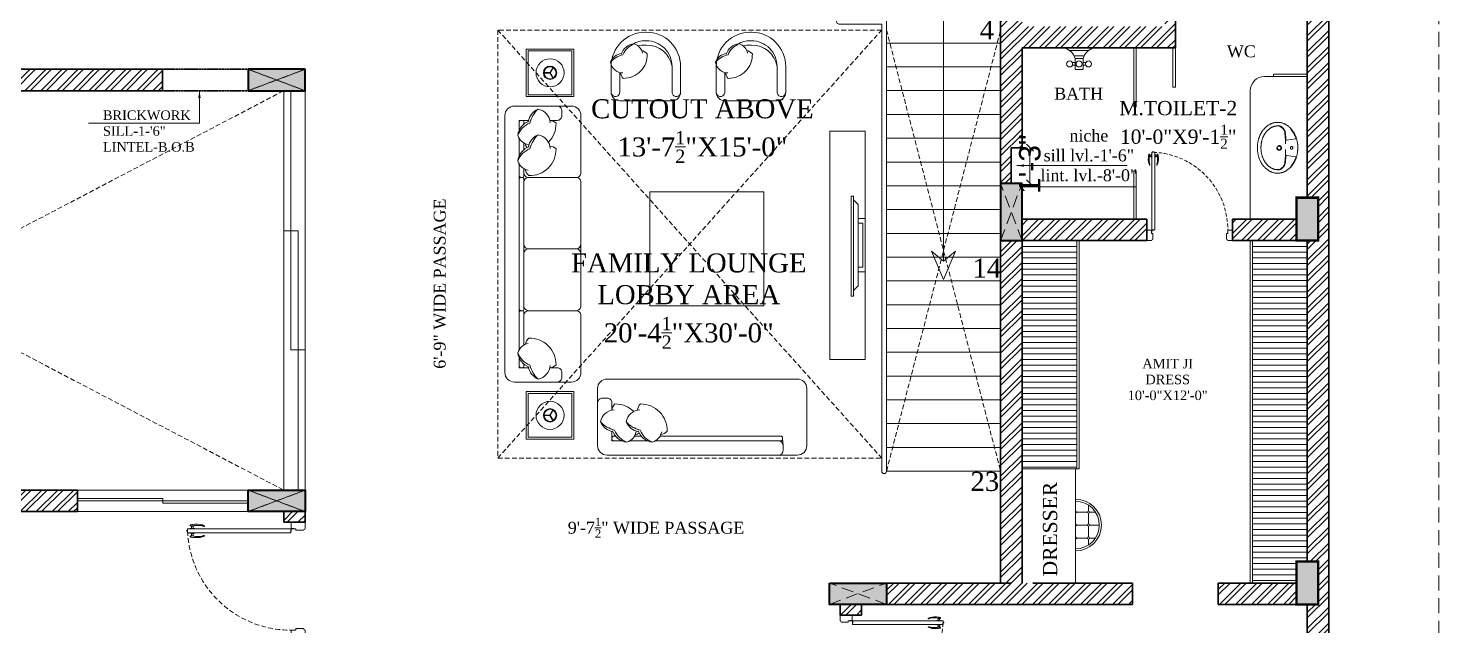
# Model space of a CAD drawing. Header units: inches. Extents: x -61 to 4103, y -308 to 989.
# Drawn here: x 653 to 1246, y 258 to 509 of the extents above; entities that cross this region are included whole.
import ezdxf

# ---------------------------------------------------------------- set-up
doc = ezdxf.new("R2010")
doc.units = ezdxf.units.IN
doc.set_wipeout_variables(frame=1)
doc.header["$PDMODE"] = 3
for name, pattern in [('AR-01-R0-COLUMN LAYOUT$0$$0$HIDDEN', [0.375, 0.25, -0.125]), ('AR-01-R0-COLUMN LAYOUT$0$$2$$0$HIDDEN', [0.375, 0.25, -0.125]), ('AR-01-R0-COLUMN LAYOUT$0$HIDDEN', [9.525, 6.35, -3.175]), ('HIDDEN', [0.375, 0.25, -0.125])]:
    doc.linetypes.add(name, pattern=pattern)
doc.layers.get('0').update_dxf_attribs({"lineweight": 0})
for name, color, linetype, lineweight in [('A-DIM', 3, 'Continuous', 9), ('A-DOOR', 34, 'Continuous', 13), ('A-FIXTURE', 30, 'Continuous', 13), ('A-HATCH', 8, 'Continuous', 0), ('A-RAILING', 120, 'Continuous', 13), ('A-STAIR', 5, 'Continuous', 9), ('A-TEXT', 2, 'Continuous', 13), ('A-WALL', 1, 'Continuous', 35), ('A-WINDOW', 4, 'Continuous', 9), ('AR-01-R0-COLUMN LAYOUT$0$A-COMMON WALL', 1, 'Continuous', 0), ('AR-01-R0-COLUMN LAYOUT$0$A-HIDDEN', 8, 'AR-01-R0-COLUMN LAYOUT$0$$2$$0$HIDDEN', 9), ('AR-01-R0-COLUMN LAYOUT$0$S-BEAM PLINTH', 3, 'AR-01-R0-COLUMN LAYOUT$0$HIDDEN', 9), ('AR-01-R0-COLUMN LAYOUT$0$S-COLUMN FIRST FLOOR', 6, 'Continuous', 40), ('AR-01-R0-COLUMN LAYOUT$0$S-COLUMN GROUND FLOOR', 6, 'Continuous', 40), ('AR-01-R0-COLUMN LAYOUT$0$S-COLUMN HATCH FIRST FLOOR', 8, 'Continuous', 9), ('AR-01-R0-COLUMN LAYOUT$0$S-COLUMN HATCH GROUND FLOOR', 8, 'Continuous', 9), ('AR-01-R0-COLUMN LAYOUT$0$S-COLUMN HATCH SECOND FLOOR', 8, 'Continuous', 9), ('AR-01-R0-COLUMN LAYOUT$0$S-COLUMN S.F. HIDDEN', 8, 'AR-01-R0-COLUMN LAYOUT$0$$0$HIDDEN', 9), ('AR-01-R0-COLUMN LAYOUT$0$S-COLUMN TERRACE FLOOR HIDDEN', 8, 'AR-01-R0-COLUMN LAYOUT$0$$0$HIDDEN', 9)]:
    doc.layers.add(name, color=color, linetype=linetype, lineweight=lineweight)
doc.layers.add('A-FURNITURE', color=35, linetype='Continuous', lineweight=13, true_color=0xab6a54)
doc.styles.get("Standard").update_dxf_attribs({"font": 'arial.ttf', "height": 9})
doc.styles.add('STYLE1', font='romantic.ttf', dxfattribs={"height": 6})
doc.dimstyles.get("Standard").update_dxf_attribs({"dimtxt": 18, "dimasz": 6, "dimexe": 0, "dimexo": 6, "dimgap": 0.09, "dimtad": 0, "dimtih": 1, "dimtoh": 1, "dimdec": 1, "dimzin": 0, "dimdsep": 46, "dimlunit": 4, "dimtxsty": 'Standard', "dimblk": 'OBLIQUE', "dimcen": 0.09, "dimclrd": 256, "dimclre": 256, "dimclrt": 256, "dimadec": 0, "dimazin": 0, "dimtfac": 1, "dimtdec": 1, "dimtofl": 0, "dimtmove": 1, "dimatfit": 3, "dimfxl": 1, "dimtolj": 1, "dimtzin": 0, "dimlwd": -1, "dimlwe": -1, "dimarcsym": 0})
pattern_1 = [(45, (4.5, -0.0001), (-3.367596, 3.367596), []), (45, (6.745, -0.0001), (-3.367596, 3.367596), [])]

# ---------------------------------------------------------------- blocks, each defined once
blk = doc.blocks.new('handle_')
for p, q in [((-0.75, 0), (0.75, 0)), ((-3.84, -0.87), (-3.85, -0.92)), ((-0.75, -0.13), (-0.75, 0)), ((-0.75, -0.13), (0.75, -0.13)), ((-0.31, -0.13), (-0.31, -0.13)), ((0.3, -0.96), (-0.3, -0.96)), ((-0.29, -0.15), (0.29, -0.15)), ((-0.25, -0.9), (-0.25, -0.15)), ((-0.25, -0.9), (0.25, -0.9)), ((0.25, -0.9), (0.25, -0.15)), ((0.3, -0.96), (0.34, -0.95)), ((0.31, -0.13), (0.31, -0.13)), ((0.65, -1.05), (0.65, -1.23)), ((0.75, -0.13), (0.75, 0))]:
    blk.add_line(p, q)
for centre, radius, start, end in [((-3.78, -0.93), 0.0769, 167.6781, 262.0686), ((-3.77, -0.88), 0.0769, 88.2493, 167.6781), ((-0.3, -1.42), 0.464, 90.2821, 130.7273), ((-0.29, -0.13), 0.0185, 180, 270), ((-0.25, -0.96), 0.0532, 90, 180), ((0.25, -0.96), 0.0532, 0, 90), ((0.29, -0.13), 0.0185, 270, 360), ((0.42, -1.42), 0.478, 67.3956, 98.7522), ((0.57, -1.23), 0.0769, 278.1759, 360), ((0.57, -1.05), 0.0769, 360, 67.3956)]:
    blk.add_arc(centre, radius, start, end)
for points, knots in [([(0.58, -1.31), (0.24, -1.36), (-0.53, -1.5), (-2.81, -1.58), (-3.62, -1.04), (-3.78, -1.01), (-3.79, -1.01)], [0.064651, 0.064651, 0.064651, 0.064651, 0.450521, 1.832326, 2.246212, 2.27179, 2.27179, 2.27179, 2.27179]), ([(-0.6, -1.07), (-0.61, -1.07), (-0.62, -1.07), (-0.77, -1.09), (-0.93, -1.1), (-2.42, -1.12), (-2.75, -1.11), (-3.06, -1.04), (-3.11, -1.02), (-3.21, -0.99), (-3.25, -0.97), (-3.37, -0.91), (-3.43, -0.88), (-3.56, -0.84), (-3.61, -0.82), (-3.7, -0.81), (-3.73, -0.81), (-3.77, -0.81)], [0.667145, 0.667145, 0.667145, 0.667145, 0.681098, 0.681098, 1.004571, 1.004571, 1.651515, 1.651515, 1.812419, 1.812419, 1.988171, 1.988171, 2.163922, 2.163922, 2.251194, 2.251194, 2.323653, 2.323653, 2.323653, 2.323653])]:
    blk.add_open_spline(points, degree=3, knots=knots)
blk = doc.blocks.new("d3'")
at = {"layer": 'A-DOOR'}
for p, q in [((-3.36, 4.49), (-3.36, 37.09)), ((-2.11, 37.09), (-3.36, 37.09)), ((-2.58, 37.09), (-2.58, 37.43)), ((-2.11, 4.49), (-2.11, 37.09)), ((-3.36, 4.49), (-2.11, 4.49)), ((-36, 0), (-36, 4.4)), ((-34.03, 4.4), (-36, 4.4)), ((-34.03, 0), (-36, 0)), ((-34.03, 4.4), (-34.03, 2.9)), ((-34.03, 2.9), (-33.53, 2.9)), ((-34.03, 0.14), (-34.03, 0)), ((-33.53, 0.5), (-33.67, 0.5)), ((-33.53, 2.9), (-33.53, 0.5)), ((-2.03, 2.9), (-2.53, 2.9)), ((-2.53, 2.9), (-2.53, 0.5)), ((-2.53, 0.5), (-2.4, 0.5)), ((-2.03, 4.4), (-2.03, 2.9)), ((-2.03, 0.14), (-2.03, 0)), ((-2.03, 0), (0, 0)), ((-2, 4.4), (0, 4.4)), ((-0.75, 4.4), (-0.75, 4.4)), ((-0.75, 4.4), (-0.75, 4.4)), ((0, 0), (0, 4.4))]:
    blk.add_line(p, q, dxfattribs=at)
at = {"layer": 'A-DOOR', "lineweight": -3}
for p, q in [((-2.08, 4.49), (-2.95, 4.49)), ((-2.95, 4.47), (-2.95, 4.49)), ((-2.08, 4.47), (-2.95, 4.47)), ((-35.5, 4.4), (-35.5, 4.4)), ((-2.02, 4.41), (-2.02, 3.54)), ((-2.02, 3.54), (-2, 3.54)), ((-2, 4.41), (-2, 3.54))]:
    blk.add_line(p, q, dxfattribs=at)
blk.add_circle((-2.02, 4.47), 0.0663, dxfattribs=at)
at = {"layer": 'A-DOOR', "linetype": 'HIDDEN', "ltscale": 6}
blk.add_arc((-1.47, 4.55), 32.56, 92.2361, 180.2684, dxfattribs=at)
at = {"layer": 'A-DOOR'}
for centre, radius, start, end in [((-2.58, 37.09), 0.337, 90, 180), ((-34.03, 0.5), 0.362, 270, 0), ((-2.03, 0.5), 0.362, 180, 270)]:
    blk.add_arc(centre, radius, start, end, dxfattribs=at)
at = {"layer": 'A-DOOR', "extrusion": (0, 0, -1), "zscale": -1, "rotation": 90}
blk.add_blockref('handle_', (3.36, 35.59), dxfattribs=at)
at = {"layer": 'A-DOOR', "rotation": 90}
blk.add_blockref('handle_', (-2.11, 35.59), dxfattribs=at)
blk = doc.blocks.new('A$C60161C00')
for p, q in [((5.45, 19.29), (5.45, 16.78)), ((10.89, 21.79), (10.89, 0)), ((10.89, 20.9), (10.89, 16.78)), ((2.5, 16.34), (5.01, 16.34)), ((5.45, 15.9), (5.45, 11.33)), ((5.88, 16.34), (10.46, 16.34)), ((10.89, 15.9), (10.89, 11.33)), ((0.89, 10.89), (5.01, 10.89)), ((5.45, 10.46), (5.45, 5.88)), ((5.88, 10.89), (10.46, 10.89)), ((10.89, 10.46), (10.89, 5.88)), ((2.5, 5.45), (5.01, 5.45)), ((5.45, 5.01), (5.45, 2.5)), ((5.88, 5.45), (10.46, 5.45)), ((10.89, 5.01), (10.89, 0.89))]:
    blk.add_line(p, q)
for centre in [(5.45, 16.34), (5.45, 10.89), (5.45, 5.45)]:
    blk.add_circle(centre, 0.436)
for centre, radius in [((10.89, 10.89), 10.89), ((10.89, 10.89), 10.01), ((10.89, 16.34), 0.436), ((10.89, 10.89), 0.436), ((10.89, 5.45), 0.436)]:
    blk.add_arc(centre, radius, 90, 270)
blk = doc.blocks.new('A$C06385EDA')
at = {"color": 2}
for p, q in [((0, 10), (4.17, 5)), ((11.84, 5), (0, 10)), ((0, 0), (4.17, 5)), ((11.84, 5), (0, 0))]:
    blk.add_line(p, q, dxfattribs=at)
blk = doc.blocks.new('A$C067A41F5')
for p, q in [((117, 200.6), (116.81, 197.6)), ((18.89, 187.92), (20.3, 190.37)), ((19.11, 187.8), (20.52, 190.24)), ((19, 187.99), (16.18, 187.99)), ((19, 187.73), (16.18, 187.73)), ((18.89, 187.8), (20.3, 185.35)), ((19.11, 187.92), (20.52, 185.48)), ((19, 43.99), (16.18, 43.99)), ((19, 43.73), (16.18, 43.73)), ((18.89, 43.92), (20.3, 46.37)), ((18.89, 43.8), (20.3, 41.35)), ((19.11, 43.8), (20.52, 46.24)), ((19.11, 43.92), (20.52, 41.48))]:
    blk.add_line(p, q)
for points in [[(127, 176.6, -0.414214), (123, 172.6), (123, 172.6, 0.317837), (123, 172.6, -0.414214), (123, 172.6), (123, 172.6, 1.186185), (123, 172.6, -0.414214), (123, 172.6), (43, 172.6, -0.414214), (39, 176.6), (39, 200.6, -0.414214), (43, 204.6), (123, 204.6, -0.414214), (127, 200.6)], [(28, 173.86, -0.414214), (32, 169.86), (32, 145.86, -0.414214), (30, 143.86, -0.414214), (32, 141.86), (32, 89.86, -0.414214), (30, 87.86, -0.414214), (32, 85.86), (32, 61.86, -0.414214), (28, 57.86), (4, 57.86, -0.414214), (0, 61.86), (0, 169.86, -0.414214), (4, 173.86)], [(6, 88.66), (6, 143.06, -0.414214), (6.8, 143.86), (7.2, 143.86, -0.414214), (8, 143.06), (8, 88.66, -0.414214), (7.2, 87.86), (6.8, 87.86, -0.414214)]]:
    blk.add_lwpolyline(points, format="xyb", close=True)
for points in [[(111.9, 198.6), (115, 198.6, 0.414214), (117, 200.6), (117, 202.6, 0.414214), (115, 204.6)], [(40.27, 190.62, -0.14773), (46.12, 194.06, -0.213343), (51.28, 199.1, -0.178662)], [(46.53, 196.6), (45.8, 196.6, -0.414214), (45, 197.4), (45, 197.8, -0.414214), (45.8, 198.6)], [(49.21, 198.6), (45, 198.6), (45, 194.67, -0.414214)], [(45.31, 194.33, -0.306663), (51.28, 199.1, -0.30633), (55.17, 194.75, 0.872847)], [(45.8, 198.6), (49.21, 198.6, -0.414214)], [(51.05, 190.62, -0.14773), (56.89, 194.06, -0.213343), (62.05, 199.1, -0.178662)], [(52.53, 198.6), (59.98, 198.6, -0.414214)], [(57.3, 196.6), (54.55, 196.6, -0.414214)], [(56.48, 195.32, 0.071865), (54.8, 196.1, -7.115464)], [(55.77, 185.7, 0.165541), (57.01, 183.06, 0.425989), (68.24, 194.52, 0.121523), (65.57, 196.1, -7.115464)], [(56.08, 194.33, -0.306663), (62.05, 199.1, -0.30633), (65.95, 194.75, 0.872847)], [(63.31, 198.6), (116.01, 198.6, -0.414214), (116.81, 197.8), (116.81, 197.4, -0.414214), (116.01, 196.6), (65.32, 196.6, -0.414214)], [(46, 185.58, -0.356772), (40.27, 190.62, -0.249542), (45.47, 194.78, 9.61688)], [(56.78, 185.58, -0.356772), (51.05, 190.62, -0.249542), (56.24, 194.78, 9.61688)], [(45, 185.7), (45, 182.6, -0.414214), (43, 180.6), (41, 180.6, -0.414214), (39, 182.6)], [(45, 185.7, 0.165541), (46.23, 183.06, 0.200231), (54.17, 186.28, 0.121523)], [(13.98, 172.59, 0.14773), (10.54, 166.74, 0.213343), (5.5, 161.58)], [(19.02, 166.86, 0.356772), (13.98, 172.59, 0.249542), (9.83, 167.4)], [(22, 173.86, -0.414214), (24, 171.86), (24, 169.86, -0.414214), (22, 167.86), (18.9, 167.86)], [(10.27, 167.55, 0.306663), (5.5, 161.58, 0.30633), (9.86, 157.69)], [(8, 166.33), (8, 167.06, 0.414214), (7.2, 167.86), (6.8, 167.86, 0.414214), (6, 167.06)], [(6, 167.06), (6, 163.65, 0.412535)], [(18.9, 167.86, -0.165541), (21.54, 166.63, -0.425989), (10.09, 155.4, -0.121523), (8.51, 158.06)], [(6, 160.33), (6, 144.66, 0.414214), (6.8, 143.86), (7.2, 143.86, 0.414214), (8, 144.66), (8, 158.31, 0.412652)], [(8, 145.86, 0.414214), (10, 143.86), (30, 143.86, 0.415249)], [(8, 141.86, -0.414214), (10, 143.86)], [(8, 119.86, 0.414214), (10, 117.86)], [(8, 115.86, -0.414214), (10, 117.86), (30, 117.86, -0.41732)], [(8, 89.86, 0.414214), (10, 87.86)], [(10.27, 74.95, -0.306663), (5.5, 80.91, -0.30633), (9.86, 84.81)], [(6, 82.17), (6, 87.06, -0.414214), (6.8, 87.86), (7.2, 87.86, -0.414214), (8, 87.06), (8, 84.18, -0.126313)], [(8, 85.86, -0.414214), (10, 87.86), (30, 87.86, -0.41732)], [(18.9, 74.63, 0.165541), (21.54, 75.87, 0.425989), (10.09, 87.1, 0.121523), (8.51, 84.43)], [(13.98, 69.91, -0.14773), (10.54, 75.75, -0.213343), (5.5, 80.91)], [(6, 71.4), (6, 78.84, -0.414747)], [(10.27, 64.17, -0.306663), (5.5, 70.14, -0.30633), (9.86, 74.03)], [(8, 76.16), (8, 73.41, -0.414599)], [(9.29, 75.34, 0.071865), (8.51, 73.66)], [(19.02, 75.64, -0.356772), (13.98, 69.91, -0.249542), (9.83, 75.1)], [(18.9, 63.86, 0.165541), (21.54, 65.09, 0.200231), (18.32, 73.03)], [(13.98, 59.13, -0.14773), (10.54, 64.98, -0.213343), (5.5, 70.14)], [(6, 68.07), (6, 63.86), (9.93, 63.86, -0.414352)], [(6, 64.66), (6, 68.07, -0.414469)], [(8, 65.39), (8, 64.66, -0.414214), (7.2, 63.86), (6.8, 63.86, -0.414214), (6, 64.66)], [(19.02, 64.86, -0.356772), (13.98, 59.13, -0.249542), (9.83, 64.33)], [(18.9, 63.86), (22, 63.86, -0.414214), (24, 61.86), (24, 59.86, -0.414214), (22, 57.86)], [(59.31, 55.62), (70.31, 55.62, -0.414214), (73.91, 52.01), (73.91, 41.19, -0.414214), (59.49, 26.77), (59.31, 26.77), (59.13, 26.77, -0.414214), (44.7, 41.19), (44.7, 52.01, -0.414214), (48.31, 55.62), (59.31, 55.62)], [(48.31, 43.72), (48.31, 52.01, 0.414214), (46.5, 53.81), (46.5, 53.81, 0.414214), (44.7, 52.01)], [(70.31, 41.19), (70.31, 52.01, -0.414214), (72.11, 53.81), (72.11, 53.81, -0.414214), (73.91, 52.01)], [(103.49, 55.62), (114.49, 55.62, -0.414214), (118.1, 52.01), (118.1, 41.19, -0.414214), (103.67, 26.77), (103.49, 26.77), (103.31, 26.77, -0.414214), (88.88, 41.19), (88.88, 52.01, -0.414214), (92.49, 55.62), (103.49, 55.62)], [(92.49, 43.72), (92.49, 52.01, 0.414214), (90.69, 53.81), (90.69, 53.81, 0.414214), (88.88, 52.01)], [(114.49, 41.19), (114.49, 52.01, -0.414214), (116.29, 53.81), (116.29, 53.81, -0.414214), (118.1, 52.01)], [(49.57, 43.92, 0.356772), (44.41, 39.37, 0.249542), (49.09, 35.63, -9.61688)], [(48.66, 43.81, -0.165541), (49.78, 46.19, -0.425989), (59.91, 35.86, -0.121523), (57.5, 34.44, 7.115464)], [(93.75, 43.92, 0.356772), (88.59, 39.37, 0.249542), (93.27, 35.63, -9.61688)], [(92.85, 43.81, -0.165541), (93.96, 46.19, -0.425989), (104.09, 35.86, -0.121523), (101.69, 34.44, 7.115464)], [(44.41, 39.37, 0.14773), (49.68, 36.27, 0.213343), (54.33, 31.73, 0.178662)], [(48.95, 36.03, 0.306663), (54.33, 31.73, 0.30633), (57.84, 35.65, -0.872847)], [(70.31, 41.19, -0.372719), (59.49, 32.18), (59.31, 32.18)], [(70.31, 41.19, -0.414214), (59.49, 30.37), (59.31, 30.37)], [(88.59, 39.37, 0.14773), (93.86, 36.27, 0.213343), (98.51, 31.73, 0.178662)], [(93.13, 36.03, 0.306663), (98.51, 31.73, 0.30633), (102.02, 35.65, -0.872847)], [(114.49, 41.19, -0.372719), (103.67, 32.18), (103.49, 32.18)], [(114.49, 41.19, -0.414214), (103.67, 30.37), (103.49, 30.37)], [(53.76, 31.8, 0.130591), (59.13, 30.37), (59.31, 30.37)], [(56.05, 32.56, 0.072384), (59.13, 32.18), (59.31, 32.18)], [(97.94, 31.8, 0.130591), (103.31, 30.37), (103.49, 30.37)], [(100.23, 32.56, 0.072384), (103.31, 32.18), (103.49, 32.18)]]:
    blk.add_lwpolyline(points, format="xyb")
for points in [[(29, 197.86), (29, 177.86), (9, 177.86), (9, 197.86)], [(28.2, 178.66), (28.2, 197.06), (9.8, 197.06), (9.8, 178.66)], [(108.92, 93.86), (108.92, 141.86), (60.92, 141.86), (60.92, 93.86)], [(29, 33.86), (29, 53.86), (9, 53.86), (9, 33.86)], [(28.2, 53.06), (28.2, 34.66), (9.8, 34.66), (9.8, 53.06)]]:
    blk.add_lwpolyline(points, close=True)
for points in [[(59.98, 198.6), (52.53, 198.6)], [(111.9, 198.6), (63.31, 198.6)], [(9.93, 167.86), (6, 167.86), (6, 163.65)], [(6, 160.33), (6, 82.17)], [(6, 78.84), (6, 71.4)]]:
    blk.add_lwpolyline(points)
for centre, radius in [((19, 187.86), 5.9), ((19, 187.86), 2.82), ((19, 187.86), 2.53), ((19, 43.86), 5.9), ((19, 43.86), 2.82), ((19, 43.86), 2.53)]:
    blk.add_circle(centre, radius)
for centre, start, end in [((30, 119.86), 270, 0), ((30, 115.86), 0, 90)]:
    blk.add_arc(centre, 2, start, end)
blk = doc.blocks.new('_Oblique')
at = {"color": 0, "linetype": 'ByBlock', "lineweight": -2}
blk.add_line((-0.5, -0.5), (0.5, 0.5), dxfattribs=at)
blk = doc.blocks.new('AK-BASE PLANS$0$$0$$0$Health Faucet-plan')
for p, q in [((0, 50.8), (69.9, 50.8)), ((12.5, 44.4), (57.4, 44.4)), ((25.4, 15.9), (19.1, 15.9)), ((25.4, 9.5), (19.1, 9.5)), ((47.1, 31.7), (22.9, 31.7)), ((44.4, 15.9), (50.8, 15.9)), ((44.4, 9.5), (50.8, 9.5))]:
    blk.add_line(p, q)
blk.add_lwpolyline([(25.4, 25.4), (25.4, 0), (44.4, 0), (44.4, 25.4)], close=True)
for centre in [(12.7, 12.7), (34.9, 12.7), (57.2, 12.7)]:
    blk.add_circle(centre, 7.1)
for centre, start, end in [((-9.5, 15.9), 15.2551, 74.7449), ((79.4, 15.9), 105.2551, 164.7449)]:
    blk.add_arc(centre, 36.2, start, end)
blk = doc.blocks.new('DC XVS')
at = {"linetype": 'HIDDEN', "ltscale": 20}
blk.add_lwpolyline([(42965.79, -4769.5, -0.120605), (42968.95, -4770.26, -0.10507), (42971.81, -4772.61, -0.088649), (42973.64, -4775.97, -0.079738), (42974.32, -4780.16, -0.079738), (42973.66, -4784.36, -0.088649), (42971.85, -4787.73, -0.10507), (42968.99, -4790.09, -0.120605), (42965.84, -4790.87, -0.120605), (42962.69, -4790.11, -0.10507), (42959.82, -4787.75, -0.088649), (42958, -4784.39, -0.079738), (42957.32, -4780.2, -0.079738), (42957.98, -4776.01, -0.088649), (42959.79, -4772.64, -0.10507), (42962.65, -4770.27, -0.120605)], format="xyb", close=True, dxfattribs=at)
for points in [[(42966.19, -4789.36, -0.017243), (42965.84, -4789.37, -0.120605), (42963.38, -4788.78, -0.10507), (42961, -4786.82, -0.088649), (42959.42, -4783.92, -0.079738), (42958.82, -4780.2, -0.079738), (42959.41, -4776.48, -0.088649), (42960.97, -4773.57, -0.10507), (42963.34, -4771.6, -0.120605), (42965.8, -4771, -0.120605)], [(42971.32, -4772.31, -0.016805), (42971.7, -4772.76, -0.092161), (42973.52, -4776.2, -0.435128), (42973.39, -4776.43), (42969.68, -4776.98, -0.396344), (42969.27, -4776.55, 0.011856), (42969.06, -4773.81, 0.340407), (42965.81, -4770.81)], [(42971.32, -4788.06, 0.016805), (42971.7, -4787.61, 0.092161), (42973.52, -4784.17, 0.435128), (42973.39, -4783.93), (42969.68, -4783.39, 0.44775), (42969.3, -4783.66, -0.015365), (42969.02, -4786.93, -0.272514), (42966.23, -4789.54, -0.272514)]]:
    blk.add_lwpolyline(points, format="xyb", dxfattribs=at)
for centre, radius in [((42966.47, -4780.14), 0.991), ((42966.47, -4780.14), 0.789), ((42971.72, -4780.18), 0.542)]:
    blk.add_circle(centre, radius, dxfattribs=at)
for centre, radius, start, end in [((42965.51, -4774.37), 3.38, 1.28142, 85.12254), ((42908.69, -4780.33), 60.51, 353.78767, 5.7231), ((42965.4, -4785.87), 3.58, 282.72971, 343.70469)]:
    blk.add_arc(centre, radius, start, end, dxfattribs=at)
blk = doc.blocks.new('*D36')
at = {"layer": 'A-DIM'}
blk.add_line((1074.32, 459.19), (1074.32, 444.19), dxfattribs=at)
at = {"layer": 'Defpoints', "color": 0}
for p in [(1071, 459.19), (1071, 444.19), (1074.32, 444.19)]:
    blk.add_point(p, dxfattribs=at)
at = {"layer": 'A-DIM', "xscale": 3, "yscale": 3, "zscale": 3}
for p, rotation in [((1074.32, 459.19), 90), ((1074.32, 444.19), 270)]:
    blk.add_blockref('_Oblique', p, dxfattribs=dict(at, rotation=rotation))
at = {"layer": 'A-DIM', "insert": (1074.32, 452.25), "char_height": 9, "attachment_point": 5, "rotation": 90}
blk.add_mtext('\\A1;1\'-3"', dxfattribs=at)

msp = doc.modelspace()

# ---------------------------------------------------------------- hatches: boundary and pattern name
at = {"layer": 'A-FURNITURE'}
h = msp.add_hatch(dxfattribs=at)
h.set_pattern_fill('ANSI31', color=256, scale=0.75, angle=135)
h.set_pattern_definition([(180, (-737.3932, -689.5633), (-4e-16, -2.38125), [])])
h.paths.add_polyline_path([(1094, 420.19), (1071, 420.19), (1071, 324.19), (1094, 324.19)])
h = msp.add_hatch(dxfattribs=at)
h.set_pattern_fill('ANSI31', color=256, scale=0.75, angle=135)
h.set_pattern_definition([(180, (-732.8932, -689.5633), (-4e-16, -2.38125), [])])
edge = h.paths.add_edge_path()
edge.add_line((1168, 420.19), (1191, 420.19))
edge.add_line((1191, 420.19), (1191, 285.19))
edge.add_line((1191, 285.19), (1186.5, 285.19))
edge.add_line((1186.5, 285.19), (1186.5, 276.19))
edge.add_line((1186.5, 276.19), (1168, 276.19))
edge.add_line((1168, 276.19), (1168, 420.19))
at = {"layer": 'A-HATCH'}
h = msp.add_hatch(dxfattribs=at)
h.set_pattern_fill('ANSI32', color=256, scale=0.5)
h.set_pattern_definition(pattern_1)
h.paths.add_polyline_path([(1075.5, 501.19), (1078.13, 501.19)], flags=17)
h.paths.add_polyline_path([(1071, 459.19), (1071, 447.35), (1071, 444.19), (1071, 501.19), (1135.5, 501.19), (1135.5, 538.69), (1191, 538.69), (1191, 501.19), (1191, 495.25), (1191, 484.97), (1191, 479.69), (1191, 438.19), (1195.5, 438.19), (1195.5, 420.19), (1191, 420.19), (1191, 285.19), (1195.5, 285.19), (1195.5, 267.19), (1191, 267.19), (1191, 24), (1195.5, 24), (1195.5, 0), (1200, 0), (1200, 936.19), (1091.93, 936.19), (1091.93, 931.69), (1100.93, 931.69), (1100.93, 927.19), (1186.5, 927.19), (1186.5, 931.69), (1195.5, 931.69), (1195.5, 919.69), (1191, 919.69), (1191, 816.19), (1195.5, 816.19), (1195.5, 807.19), (1191, 807.19), (1191, 694.69), (1155.12, 694.74), (1155.12, 690.19), (1191, 690.19), (1191, 603.19), (1195.5, 603.19), (1195.5, 573.19), (1191, 573.19), (1191, 543.19), (1135.5, 543.19), (1135.5, 544.69), (1131, 544.69), (1131, 542.87), (1131, 510.19), (1071, 510.19), (1071, 535.69), (1062, 535.69), (1062, 444.19), (1066.5, 444.19), (1066.5, 459.19)])
h = msp.add_hatch(dxfattribs=at)
h.set_pattern_fill('ANSI32', color=256, scale=0.5)
h.paths.add_polyline_path([(709.5, 492.17), (604.36, 492.17), (604.36, 573.19), (600, 573.19), (600, 483.17), (709.5, 483.17)])
h = msp.add_hatch(dxfattribs=at)
h.set_pattern_fill('ANSI32', color=256, scale=0.5)
h.set_pattern_definition([(45, (6e-05, 4.5), (-3.367596, 3.367596), []), (45, (2.245, 4.5), (-3.367596, 3.367596), [])])
h.paths.add_polyline_path([(1123.5, 429.19), (1071, 429.19), (1071, 420.19), (1123.5, 420.19)])
h = msp.add_hatch(dxfattribs=at)
h.set_pattern_fill('ANSI32', color=256, scale=0.5)
h.set_pattern_definition([(45, (5e-12, 4.5), (-3.367596, 3.367596), []), (45, (2.245, 4.5), (-3.367596, 3.367596), [])])
h.paths.add_polyline_path([(1186.5, 429.19), (1159.5, 429.19), (1159.5, 420.19), (1186.5, 420.19)])
h = msp.add_hatch(dxfattribs=at)
h.set_pattern_fill('ANSI32', color=256, scale=0.5)
h.paths.add_polyline_path([(1071, 420.19), (1062, 420.19), (1062, 276.19), (1014, 276.19), (1014, 267.19), (1117.5, 267.19), (1117.5, 276.19), (1071, 276.19)])
h = msp.add_hatch(dxfattribs=at)
h.set_pattern_fill('ANSI32', color=256, scale=0.5)
h.paths.add_polyline_path([(673.75, 315.19), (600, 315.23), (600, 306.23), (673.75, 306.19)])
h = msp.add_hatch(dxfattribs=at)
h.set_pattern_fill('ANSI32', color=256, scale=0.5)
h.paths.add_polyline_path([(769.5, 306.23), (760.5, 306.23), (760.5, 301.73), (769.5, 301.73)])
h = msp.add_hatch(dxfattribs=at)
h.set_pattern_fill('ANSI32', color=256, scale=0.5)
h.set_pattern_definition(pattern_1)
h.paths.add_polyline_path([(1153.5, 276.19), (1186.5, 276.19), (1186.5, 267.19), (1153.5, 267.19)])
h = msp.add_hatch(dxfattribs=at)
h.set_pattern_fill('ANSI32', color=256, scale=0.5)
h.set_pattern_definition([(45, (4.5, -0.0001), (-3.367596, 3.367596), []), (45, (6.745, -0.0001), (-3.367596, 3.367596), [])])
h.paths.add_polyline_path([(999, 267.19), (994.5, 267.19), (994.5, 262.69), (999, 262.69)])
h.paths.add_polyline_path([(1003.5, 267.19), (999, 267.19), (999, 262.69), (999.63, 262.69), (1003.5, 262.69)])
at = {"layer": 'AR-01-R0-COLUMN LAYOUT$0$S-COLUMN HATCH FIRST FLOOR', "linetype": 'ByBlock'}
h = msp.add_hatch(color=256, dxfattribs=at)
h.dxf.hatch_style = 1
h.paths.add_polyline_path([(769.5, 492.17), (745.5, 492.17), (745.5, 483.17), (769.5, 483.17)])
h = msp.add_hatch(color=256, dxfattribs=at)
h.dxf.hatch_style = 1
h.paths.add_polyline_path([(1071, 444.19), (1062, 444.19), (1062, 420.19), (1071, 420.19)])
h = msp.add_hatch(color=256, dxfattribs=at)
h.dxf.hatch_style = 1
h.paths.add_polyline_path([(1195.5, 438.19), (1186.5, 438.19), (1186.5, 420.19), (1195.5, 420.19)])
h = msp.add_hatch(color=256, dxfattribs=at)
h.dxf.hatch_style = 1
h.paths.add_polyline_path([(745.5, 315.23), (769.5, 315.23), (769.5, 306.23), (745.5, 306.23)])
h = msp.add_hatch(color=256, dxfattribs=at)
h.dxf.hatch_style = 1
h.paths.add_polyline_path([(1195.5, 285.19), (1195.5, 267.19), (1186.5, 267.19), (1186.5, 285.19)])
h = msp.add_hatch(color=256, dxfattribs=at)
h.dxf.hatch_style = 1
h.paths.add_polyline_path([(990, 276.19), (1014, 276.19), (1014, 267.19), (990, 267.19)])
at = {"layer": 'AR-01-R0-COLUMN LAYOUT$0$S-COLUMN HATCH GROUND FLOOR', "linetype": 'ByBlock'}
for points in [[(769.5, 492.17), (745.5, 492.17), (745.5, 483.17), (769.5, 483.17)], [(1071, 444.19), (1062, 444.19), (1062, 420.19), (1071, 420.19)], [(1195.5, 438.19), (1186.5, 438.19), (1186.5, 420.19), (1195.5, 420.19)], [(745.5, 315.23), (769.5, 315.23), (769.5, 306.23), (745.5, 306.23)], [(1195.5, 285.19), (1195.5, 267.19), (1186.5, 267.19), (1186.5, 285.19)], [(990, 276.19), (1014, 276.19), (1014, 267.19), (990, 267.19)]]:
    msp.add_hatch(color=256, dxfattribs=at).paths.add_polyline_path(points)
at = {"layer": 'AR-01-R0-COLUMN LAYOUT$0$S-COLUMN HATCH SECOND FLOOR', "linetype": 'ByBlock'}
h = msp.add_hatch(color=256, dxfattribs=at)
h.dxf.hatch_style = 1
h.paths.add_polyline_path([(769.5, 492.17), (745.5, 492.17), (745.5, 483.17), (769.5, 483.17)])
h = msp.add_hatch(color=256, dxfattribs=at)
h.dxf.hatch_style = 1
h.paths.add_polyline_path([(745.5, 315.23), (769.5, 315.23), (769.5, 306.23), (745.5, 306.23)])

# ---------------------------------------------------------------- linework, layer by layer
at = {"layer": 'A-FIXTURE'}
for p, q in [((1191, 489.19), (1173, 489.19)), ((1167, 483.19), (1167, 429.19)), ((1119, 442.69), (1071, 442.69)), ((1119, 442.69), (1119, 429.19))]:
    msp.add_line(p, q, dxfattribs=at)
at = {"layer": 'A-FIXTURE', "color": 4}
for points in [[(1118, 501.19), (1118, 476.44), (1119, 476.44), (1119, 501.19)], [(1135.5, 501.19), (1135.5, 484.69), (1134.5, 484.69), (1134.5, 501.19)], [(1191, 490.19), (1176.75, 490.19), (1176.75, 489.19), (1191, 489.19)], [(1118, 429.19), (1118, 449.44), (1119, 449.44), (1119, 429.19)]]:
    msp.add_lwpolyline(points, dxfattribs=at)
at = {"layer": 'A-FIXTURE'}
msp.add_arc((1173, 483.19), 6, 90, 180, dxfattribs=at)
at = {"layer": 'A-FURNITURE'}
for p, q in [((1094, 324.19), (1094, 420.19)), ((1095, 324.19), (1095, 420.19)), ((1167, 420.19), (1167, 276.19)), ((1168, 420.19), (1168, 276.19)), ((1095, 324.19), (1071, 324.19)), ((1093.5, 324.19), (1093.5, 276.19))]:
    msp.add_line(p, q, dxfattribs=at)
for points in [[(1005, 466.19), (990.15, 466.19), (990.15, 370.19), (1005, 370.19)], [(1000.11, 396.8), (999.13, 396.8), (999.13, 438.8), (1000.11, 438.8)], [(1002.07, 406.97), (1005, 406.97), (1005, 429.41), (1002.07, 429.41), (1002.07, 427.45), (1004.02, 427.45), (1004.02, 408.93), (1002.07, 408.93)]]:
    msp.add_lwpolyline(points, close=True, dxfattribs=at)
msp.add_lwpolyline([(1000.11, 437.23), (1000.11, 399.15), (1002.07, 401.1), (1002.07, 435.28), (1000.11, 437.23)], dxfattribs=at)
at = {"layer": 'A-RAILING'}
msp.add_lwpolyline([(1012, 323.19), (1012, 511.19), (994, 511.19, -1), (994, 513.19), (1014, 513.19), (1014, 323.19, -1)], format="xyb", close=True, dxfattribs=at)
at = {"layer": 'A-STAIR'}
for p, q in [((1014, 503.19), (1062, 503.19)), ((1014, 493.19), (1062, 493.19)), ((1014, 483.19), (1062, 483.19)), ((1014, 473.19), (1062, 473.19)), ((1014, 463.19), (1062, 463.19)), ((1014, 453.19), (1062, 453.19)), ((1014, 443.19), (1062, 443.19)), ((1014, 433.19), (1062, 433.19)), ((1014, 423.19), (1062, 423.19))]:
    msp.add_line(p, q, dxfattribs=at)
at = {"layer": 'A-STAIR', "linetype": 'HIDDEN'}
for p, q in [((1014, 413.19), (1062, 413.19)), ((1014, 403.19), (1062, 403.19)), ((1014, 393.19), (1062, 393.19)), ((1014, 383.19), (1062, 383.19)), ((1014, 373.19), (1062, 373.19)), ((1014, 363.19), (1062, 363.19)), ((1014, 353.19), (1062, 353.19)), ((1014, 343.19), (1062, 343.19)), ((1014, 333.19), (1062, 333.19)), ((1014, 323.19), (1062, 323.19))]:
    msp.add_line(p, q, dxfattribs=at)
at = {"layer": 'A-TEXT'}
msp.add_lwpolyline([(1038, 411.49), (1038, 549.19), (991.25, 549.19)], dxfattribs=at)
at = {"layer": 'A-WALL'}
for p, q in [((1200, 936.19), (1200, -10.69)), ((1062, 444.19), (1062, 535.69)), ((1135.5, 501.19), (1135.5, 538.69)), ((1191, 538.69), (1191, 438.19)), ((1071, 501.19), (1135.5, 501.19)), ((1071, 501.19), (1135.5, 501.19)), ((1071, 459.19), (1071, 501.19)), ((604.36, 492.17), (709.5, 492.17)), ((709.5, 483.17), (709.5, 492.17)), ((490.5, 483.17), (709.5, 483.17)), ((1071, 459.19), (1071, 486.19)), ((1066.5, 459.19), (1071, 459.19)), ((1066.5, 459.19), (1066.5, 444.19)), ((1071, 429.19), (1123.5, 429.19)), ((1123.5, 420.19), (1123.5, 429.19)), ((1159.5, 429.19), (1186.5, 429.19)), ((1159.5, 420.19), (1159.5, 429.19)), ((1062, 420.19), (1062, 276.19)), ((1071, 420.19), (1071, 276.19)), ((1071, 420.19), (1123.5, 420.19)), ((1159.5, 420.19), (1186.5, 420.19)), ((1191, 420.19), (1191, 285.19)), ((673.75, 315.19), (526.25, 315.23)), ((673.75, 315.19), (673.75, 306.19)), ((673.75, 306.19), (526.25, 306.23)), ((760.5, 301.73), (760.5, 306.23)), ((769.5, 301.73), (769.5, 306.23)), ((760.5, 301.73), (769.5, 301.73)), ((1014, 276.19), (1066.5, 276.19)), ((1075.5, 276.19), (1117.5, 276.19)), ((1117.5, 276.19), (1117.5, 267.19)), ((1153.5, 276.19), (1186.5, 276.19)), ((1153.5, 276.19), (1153.5, 267.19)), ((994.5, 262.69), (994.5, 267.19)), ((1003.5, 262.69), (1003.5, 267.19)), ((1014, 267.19), (1117.5, 267.19)), ((1153.5, 267.19), (1186.5, 267.19)), ((1191, 267.19), (1191, 24)), ((1003.5, 262.69), (994.5, 262.69))]:
    msp.add_line(p, q, dxfattribs=at)
at = {"layer": 'A-WALL', "linetype": 'HIDDEN', "ltscale": 0.5}
for p, q in [((709.5, 492.17), (745.5, 492.17)), ((709.5, 483.17), (745.5, 483.17))]:
    msp.add_line(p, q, dxfattribs=at)
at = {"layer": 'A-WINDOW'}
for p, q in [((760.5, 483.17), (760.5, 315.27)), ((769.5, 483.17), (769.5, 315.23)), ((745.5, 315.23), (673.75, 315.19)), ((673.75, 311.76), (709.62, 311.76)), ((673.75, 310.76), (709.62, 310.76)), ((709.62, 309.76), (709.62, 311.76)), ((709.62, 310.76), (745.5, 310.76)), ((709.62, 309.76), (745.5, 309.76)), ((673.75, 306.19), (745.5, 306.23))]:
    msp.add_line(p, q, dxfattribs=at)
for points in [[(763.5, 424.2), (760.5, 424.2), (760.5, 483.17), (763.5, 483.17)], [(766.5, 374.23), (763.5, 374.23), (763.5, 424.2), (766.5, 424.2)], [(769.54, 315.23), (766.54, 315.23), (766.54, 374.23), (769.54, 374.23)]]:
    msp.add_lwpolyline(points, close=True, dxfattribs=at)
at = {"layer": 'AR-01-R0-COLUMN LAYOUT$0$A-COMMON WALL'}
msp.add_line((1200, 936.19), (1200, 0), dxfattribs=at)
at = {"layer": 'AR-01-R0-COLUMN LAYOUT$0$A-HIDDEN', "ltscale": 8}
for p, q in [((850.5, 328.69), (1012, 508.69)), ((850.5, 508.69), (1012, 328.69)), ((1012, 508.69), (850.5, 508.69)), ((850.5, 508.69), (850.5, 328.69)), ((1014, 323.19), (1062, 508.69)), ((1014, 508.69), (1062, 323.19)), ((439.5, 315.26), (760.5, 483.17)), ((439.5, 483.17), (760.5, 315.23)), ((850.5, 328.69), (1012, 328.69))]:
    msp.add_line(p, q, dxfattribs=at)
at = {"layer": 'AR-01-R0-COLUMN LAYOUT$0$S-COLUMN FIRST FLOOR', "linetype": 'ByBlock'}
for points in [[(769.5, 492.17), (745.5, 492.17), (745.5, 483.17), (769.5, 483.17)], [(1071, 444.19), (1062, 444.19), (1062, 420.19), (1071, 420.19)], [(1195.5, 438.19), (1186.5, 438.19), (1186.5, 420.19), (1195.5, 420.19)], [(745.5, 315.23), (769.5, 315.23), (769.5, 306.23), (745.5, 306.23)], [(1195.5, 285.19), (1195.5, 267.19), (1186.5, 267.19), (1186.5, 285.19)], [(990, 276.19), (1014, 276.19), (1014, 267.19), (990, 267.19)]]:
    msp.add_lwpolyline(points, close=True, dxfattribs=at)
at = {"layer": 'AR-01-R0-COLUMN LAYOUT$0$S-COLUMN GROUND FLOOR', "linetype": 'ByBlock'}
for points in [[(769.5, 492.17), (745.5, 492.17), (745.5, 483.17), (769.5, 483.17)], [(1071, 444.19), (1062, 444.19), (1062, 420.19), (1071, 420.19)], [(1195.5, 438.19), (1186.5, 438.19), (1186.5, 420.19), (1195.5, 420.19)], [(745.5, 315.23), (769.5, 315.23), (769.5, 306.23), (745.5, 306.23)], [(1195.5, 285.19), (1195.5, 267.19), (1186.5, 267.19), (1186.5, 285.19)], [(990, 276.19), (1014, 276.19), (1014, 267.19), (990, 267.19)]]:
    msp.add_lwpolyline(points, close=True, dxfattribs=at)
at = {"layer": 'AR-01-R0-COLUMN LAYOUT$0$S-COLUMN S.F. HIDDEN', "ltscale": 20}
for p, q in [((1062, 420.19), (1071, 444.19)), ((1071, 420.19), (1062, 444.19)), ((990, 267.19), (1014, 276.19)), ((1014, 267.19), (990, 276.19))]:
    msp.add_line(p, q, dxfattribs=at)
for points in [[(1071, 444.19), (1062, 444.19), (1062, 420.19), (1071, 420.19)], [(990, 276.19), (1014, 276.19), (1014, 267.19), (990, 267.19)]]:
    msp.add_lwpolyline(points, close=True, dxfattribs=at)
at = {"layer": 'AR-01-R0-COLUMN LAYOUT$0$S-COLUMN S.F. HIDDEN', "ltscale": 20, "const_width": 1}
for points in [[(1195.5, 438.19), (1186.5, 438.19), (1186.5, 420.19), (1195.5, 420.19)], [(1195.5, 285.19), (1195.5, 267.19), (1186.5, 267.19), (1186.5, 285.19)]]:
    msp.add_lwpolyline(points, close=True, dxfattribs=at)
at = {"layer": 'AR-01-R0-COLUMN LAYOUT$0$S-COLUMN TERRACE FLOOR HIDDEN'}
for p, q in [((745.5, 483.17), (769.5, 492.17)), ((769.5, 483.17), (745.5, 492.17)), ((745.5, 306.23), (769.5, 315.23)), ((769.5, 306.23), (745.5, 315.23))]:
    msp.add_line(p, q, dxfattribs=at)
at = {"layer": 'AR-01-R0-COLUMN LAYOUT$0$S-COLUMN TERRACE FLOOR HIDDEN', "ltscale": 25}
for points in [[(769.5, 492.17), (745.5, 492.17), (745.5, 483.17), (769.5, 483.17)], [(745.5, 315.23), (769.5, 315.23), (769.5, 306.23), (745.5, 306.23)]]:
    msp.add_lwpolyline(points, close=True, dxfattribs=at)

# ---------------------------------------------------------------- block references
at = {"layer": 'A-DOOR', "xscale": -1}
msp.add_blockref("d3'", (1123.5, 420.19), dxfattribs=at)
at = {"layer": 'A-DOOR'}
for p, xscale, yscale, zscale, rotation in [((769.5, 301.73), 1.333333333333485, 1.333333333333485, 1.333333333333484, 90), ((994.5, 262.69), -1.166666666671517, 1.166666666671517, 1.166666666671517, 270)]:
    msp.add_blockref("d3'", p, dxfattribs=dict(at, xscale=xscale, yscale=yscale, zscale=zscale, rotation=rotation))
at = {"layer": 'A-FIXTURE', "xscale": -1, "rotation": 180}
msp.add_blockref('DC XVS', (-41787.32, -4321.01), dxfattribs=at)
at = {"layer": 'A-FURNITURE', "xscale": -1, "rotation": 180}
msp.add_blockref('A$C067A41F5', (853.5, 534.55), dxfattribs=at)
at = {"layer": 'A-FURNITURE', "rotation": 180}
msp.add_blockref('A$C60161C00', (1104.39, 311.45), dxfattribs=at)
at = {"layer": 'A-TEXT', "xscale": -1, "rotation": 90}
msp.add_blockref('A$C06385EDA', (1043, 415.65), dxfattribs=at)

# ---------------------------------------------------------------- texts
at = {"color": 2, "insert": (1082.83, 298.83), "char_height": 6, "attachment_point": 5, "rotation": 90, "style": 'STYLE1'}
msp.add_mtext_dynamic_manual_height_columns('\\A1;DRESSER', width=32.1961, gutter_width=1, heights=[0], dxfattribs=at)
at = {"layer": 'A-TEXT', "attachment_point": 5, "style": 'STYLE1'}
for s, insert, char_height, width in [('\\A1;4', (1056.22, 508.7), 8, 14.4795), ('\\A1;\\pxql;BRICKWORK SILL-1-\'6"\\PLINTEL-B.O.B', (703.33, 466.17), 4, 37.7616), ('\\A1;CUTOUT ABOVE\\P13\'-7{\\H0.7x;\\S1/2;}"X15\'-0"', (936.58, 466.19), 8, 129.4496), ('\\A1;M.TOILET-2 \\P10\'-0"X9\'-1{\\H0.7x;\\S1/2;}"', (1136.72, 468.83), 6, 56.1344), ('\\A1;FAMILY LOUNGE LOBBY AREA\\P20\'-4{\\H0.7x;\\S1/2;}"X30\'-0"', (930.84, 394.7), 8, 129.4496), ('\\A1;14', (1056.22, 408.59), 8, 14.4795), ('\\A1;AMIT JI DRESS\\P10\'-0"X12\'-0"', (1132.26, 361.73), 4, 30.6255), ('\\A1;23', (1055.37, 318.84), 8, 14.4795), ('\\A1;9\'-7{\\H0.7x;\\S1/2;}" WIDE PASSAGE', (917.06, 299.43), 5, 73.0032)]:
    msp.add_mtext(s, dxfattribs=dict(at, insert=insert, char_height=char_height, width=width))
at = {"layer": 'A-TEXT', "char_height": 5, "attachment_point": 5, "style": 'STYLE1'}
for s, width, insert in [('\\A1;WC', 32.1961, (1163.25, 499.67)), ('\\A1;BATH', 32.1961, (1094.82, 481.9)), ('\\A1;niche\\Psill lvl.-1\'-6"\\Plint. lvl.-8\'-0"', 44.3395, (1099.13, 455.9))]:
    msp.add_mtext_dynamic_manual_height_columns(s, width=width, gutter_width=1, heights=[0], dxfattribs=dict(at, insert=insert))
at = {"layer": 'A-TEXT', "insert": (826.14, 402.05), "char_height": 5, "width": 75.0245, "attachment_point": 5, "rotation": 90, "style": 'STYLE1'}
msp.add_mtext('\\A1;6\'-9" WIDE PASSAGE', dxfattribs=at)

# ---------------------------------------------------------------- dimensions: what is measured, and where the dimension line sits
at = {"layer": 'A-DIM'}
dim = msp.add_linear_dim(base=(1074.32, 444.19), p1=(1071, 459.19), p2=(1071, 444.19), angle=90, dimstyle='Standard', override={"dimtxt": 5, "dimasz": 3, "dimtih": 0, "dimtoh": 0, "dimfxl": 2, "dimfxlon": 1}, dxfattribs=at)
dim.commit()
dim.dimension.update_dxf_attribs({"geometry": '*D36', "text_midpoint": (1074.32, 452.25), "dimtype": 160})

# ---------------------------------------------------------------- leaders
at = {"layer": 'A-TEXT'}
for points in [[(725.04, 483.17), (725.04, 469.52), (678.38, 469.52)], [(1068.79, 451.69), (1115.27, 451.69)]]:
    msp.add_leader(points, dimstyle='Standard', override={"dimtxt": 9, "dimasz": 3, "dimgap": 0.09, "dimtad": 0, "dimtih": 0, "dimtoh": 0, "dimfxl": 2, "dimfxlon": 1}, dxfattribs=at)

# ---------------------------------------------------------------- next in the draw order: block references
at = {"layer": 'A-FIXTURE', "ltscale": 0.7, "xscale": -0.177889858110575, "yscale": 0.177889858110575, "zscale": 0.177889858110575}
msp.add_blockref('AK-BASE PLANS$0$$0$$0$Health Faucet-plan', (1101.21, 492.15), dxfattribs=at)

# ---------------------------------------------------------------- next in the draw order: linework, layer by layer
at = {"layer": 'AR-01-R0-COLUMN LAYOUT$0$S-BEAM PLINTH'}
msp.add_lwpolyline([(1246.29, 989.07), (-61.05, 989.07), (-61.05, -308.04), (1246.29, -308.04)], close=True, dxfattribs=at)

doc.saveas('drawing.dxf')
